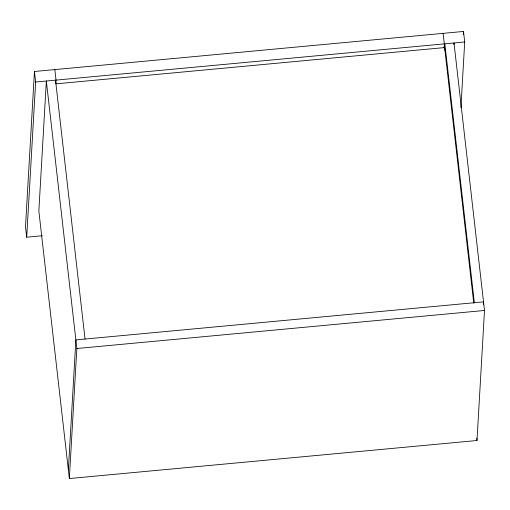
<?xml version="1.0" encoding="UTF-8"?>
<svg xmlns="http://www.w3.org/2000/svg" width="510" height="510" viewBox="0 0 510 510"><rect width="100%" height="100%" fill="white"/><g stroke="black" fill="none" stroke-linecap="round" stroke-linejoin="round"><path stroke-width="0.76" d="M460.912 107.686L464.706 41.973L463.507 31.454L34.45 71.496L25.5 226.682L26.698 237.201L42.381 235.741M26.698 237.201L35.649 82.014L34.45 71.496M55.335 83.334L55.52 80.159L85.036 339.048M55.845 83.283L56.03 80.115L54.831 69.596M68.365 469.939L75.862 339.909L483.518 301.856L483.384 304.24M69.347 478.546L76.844 348.515L46.346 81.02L38.849 211.051L69.347 478.546L477.003 440.5L484.5 310.469L454.002 42.968L453.913 44.555M444.095 47.838L444.325 43.873L443.12 33.354M444.465 50.171L444.828 43.828L474.345 302.717M463.322 34.616L463.507 31.454M35.649 82.014L464.706 41.973M56.1 83.831L444.618 47.57L473.771 303.297M76.844 348.515L484.5 310.469M476.735 438.154L477.003 440.5"/></g></svg>
